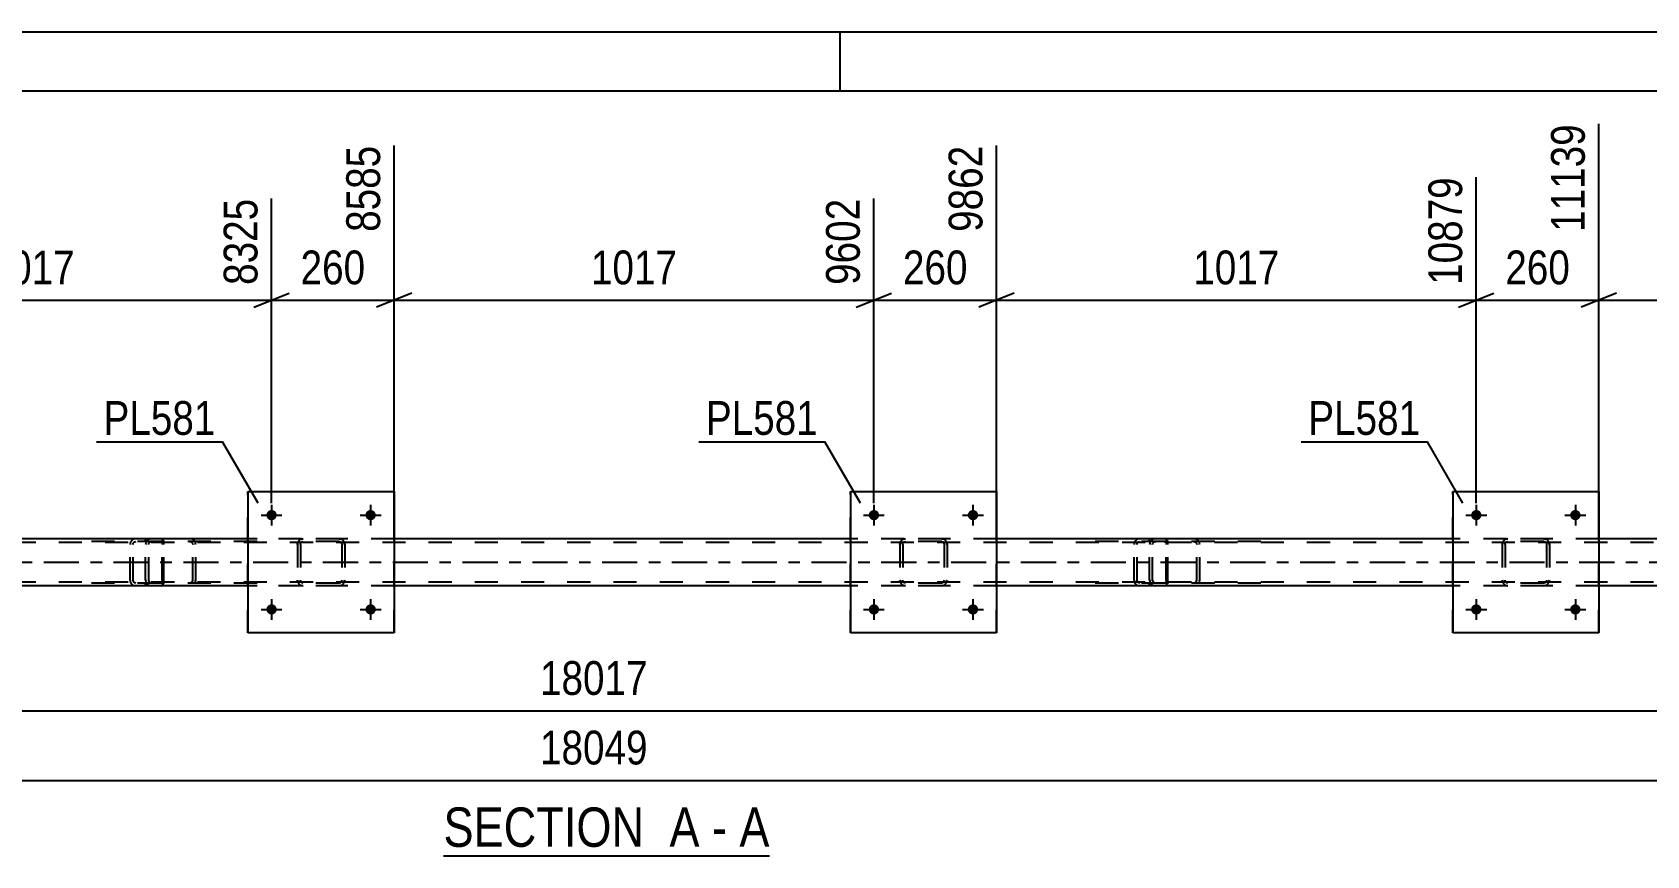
# Model space of a CAD drawing. Header units: millimetres. Extents: x 0 to 841, y 0 to 594.
# Drawn here: x 352.5 to 489.4, y 524.1 to 594 of the extents above; entities that cross this region are included whole.
import ezdxf

# ---------------------------------------------------------------- set-up
doc = ezdxf.new("R2010")
doc.units = ezdxf.units.MM
doc.linetypes.add('DXK_LINE_DOT2', pattern=[3.9198, 1.9599, -1.9599])
doc.linetypes.add('DXK_LINE_DOT3', pattern=[5.9187, 2.979, -0.9799, 0.9799, -0.9799])
doc.styles.add('Arial Narrow', font='ARIALN.TTF', dxfattribs={"height": 0.2})

# ---------------------------------------------------------------- blocks, each defined once
blk = doc.blocks.new('Unknown-232924980-1133')
at = {"color": 5, "linetype": 'Continuous'}
for p, q in [((841, 594), (0, 594)), ((421, 589), (421, 594)), ((836, 589), (5, 589))]:
    blk.add_line(p, q, dxfattribs=at)
blk = doc.blocks.new('Unknown-232924980-11 - 11367')
at = {"color": 6, "linetype": 'Continuous'}
blk.add_line((387.37, 524.15), (415.02, 524.15), dxfattribs=at)
at = {"color": 0, "linetype": 'Continuous'}
for points in [[(405.48, 524.9), (405.48, 528.4), (387.37, 528.4), (387.37, 524.9)], [(409.08, 524.9), (409.08, 528.4), (406.53, 528.4), (406.53, 524.9)], [(411.41, 524.9), (411.41, 528.4), (410.13, 528.4), (410.13, 524.9)], [(415.02, 524.9), (415.02, 528.4), (412.46, 528.4), (412.46, 524.9)]]:
    blk.add_wipeout(points, dxfattribs=at)
at = {"color": 7, "linetype": 'Continuous', "style": 'Arial Narrow'}
for s, p in [('SECTION ', (387.37, 524.9)), ('A', (406.53, 524.9)), ('A', (412.46, 524.9)), ('-', (410.13, 524.9))]:
    blk.add_text(s, height=3.34, dxfattribs=at).set_placement(p)
blk = doc.blocks.new('Part-232924980-11375 - 11367')
at = {"color": 7, "linetype": 'DXK_LINE_DOT2'}
for p, q in [((363.39, 551.04), (356.41, 551.04)), ((363.39, 550.8), (356.41, 550.8)), ((360.81, 550.64), (360.79, 550.56)), ((360.79, 547.52), (360.79, 550.56)), ((360.83, 550.74), (360.81, 550.64)), ((361.04, 550.56), (361.06, 550.65)), ((361.04, 547.52), (361.04, 550.56)), ((361.06, 550.65), (361.12, 550.73)), ((361.29, 551.04), (361.1, 551)), ((361.12, 550.73), (361.2, 550.78)), ((361.2, 550.78), (361.29, 550.8)), ((362.11, 550.8), (362.11, 551.04)), ((363.49, 551), (363.39, 551.04)), ((363.39, 550.8), (363.44, 550.78)), ((363.44, 550.78), (363.48, 550.73)), ((363.48, 550.73), (363.51, 550.65)), ((363.58, 550.9), (363.49, 551)), ((363.51, 550.65), (363.52, 550.56)), ((363.52, 547.52), (363.52, 550.56)), ((363.64, 550.74), (363.58, 550.9)), ((363.66, 550.56), (363.64, 550.74)), ((363.66, 547.52), (363.66, 550.56)), ((363.39, 547.28), (356.41, 547.28)), ((363.39, 547.04), (356.41, 547.04)), ((360.79, 547.52), (360.81, 547.43)), ((360.81, 547.43), (360.83, 547.33)), ((361.06, 547.45), (361.04, 547.52)), ((361.06, 547.43), (361.06, 547.45)), ((361.12, 547.35), (361.06, 547.43)), ((361.1, 547.07), (361.29, 547.04)), ((361.2, 547.3), (361.12, 547.35)), ((361.29, 547.28), (361.2, 547.3)), ((362.11, 547.04), (362.11, 547.28)), ((363.44, 547.3), (363.39, 547.28)), ((363.39, 547.04), (363.49, 547.07)), ((363.48, 547.35), (363.44, 547.3)), ((363.51, 547.43), (363.48, 547.35)), ((363.49, 547.07), (363.58, 547.18)), ((363.52, 547.52), (363.51, 547.43)), ((363.58, 547.18), (363.64, 547.33)), ((363.64, 547.33), (363.66, 547.52))]:
    blk.add_line(p, q, dxfattribs=at)
for centre, start, end in [((361.28, 550.54), 111.1941, 156.1506), ((361.28, 547.53), 203.8494, 248.8059)]:
    blk.add_arc(centre, 0.492, start, end, dxfattribs=at)
blk = doc.blocks.new('Bolt-232924980-32490 - 11367')
at = {"linetype": 'Continuous'}
for points in [[(475.39, 545.04, -1), (474.51, 545.04, -1)], [(483.79, 545.04, -1), (482.91, 545.04, -1)]]:
    blk.add_hatch(color=1, dxfattribs=at).paths.add_polyline_path(points)
at = {"color": 1, "linetype": 'Continuous'}
for p, q in [((474.07, 545.04), (475.83, 545.04)), ((474.95, 545.92), (474.95, 544.16)), ((482.47, 545.04), (484.23, 545.04)), ((483.35, 545.92), (483.35, 544.16))]:
    blk.add_line(p, q, dxfattribs=at)
blk = doc.blocks.new('Part-232924980-11376 - 11367')
at = {"color": 7, "linetype": 'DXK_LINE_DOT2'}
for p, q in [((447.26, 550.64), (447.24, 550.56)), ((447.24, 547.52), (447.24, 550.56)), ((447.28, 550.74), (447.26, 550.64)), ((447.5, 550.56), (447.52, 550.65)), ((447.5, 547.52), (447.5, 550.56)), ((447.52, 550.65), (447.57, 550.73)), ((447.75, 551.04), (447.56, 551)), ((447.57, 550.73), (447.66, 550.78)), ((447.66, 550.78), (447.75, 550.8)), ((456.69, 551.04), (447.75, 551.04)), ((456.69, 550.8), (447.75, 550.8)), ((451.19, 551), (450.99, 551.04)), ((450.99, 550.8), (451.09, 550.78)), ((451.09, 550.78), (451.17, 550.73)), ((451.17, 550.73), (451.23, 550.65)), ((451.23, 550.65), (451.25, 550.56)), ((451.25, 547.52), (451.25, 550.56)), ((451.48, 550.64), (451.46, 550.74)), ((451.5, 550.56), (451.48, 550.64)), ((451.5, 547.52), (451.5, 550.56)), ((447.24, 547.52), (447.26, 547.43)), ((447.26, 547.43), (447.28, 547.33)), ((447.51, 547.45), (447.5, 547.52)), ((447.52, 547.43), (447.51, 547.45)), ((447.57, 547.35), (447.52, 547.43)), ((447.56, 547.07), (447.75, 547.04)), ((447.66, 547.3), (447.57, 547.35)), ((447.75, 547.28), (447.66, 547.3)), ((456.69, 547.28), (447.75, 547.28)), ((456.69, 547.04), (447.75, 547.04)), ((451.09, 547.3), (450.99, 547.28)), ((450.99, 547.04), (451.19, 547.07)), ((451.17, 547.35), (451.09, 547.3)), ((451.23, 547.43), (451.17, 547.35)), ((451.23, 547.45), (451.25, 547.52)), ((451.23, 547.43), (451.23, 547.45)), ((451.46, 547.33), (451.48, 547.43)), ((451.48, 547.43), (451.5, 547.52))]:
    blk.add_line(p, q, dxfattribs=at)
for centre, start, end in [((447.74, 550.54), 110.7583, 155.68), ((451.01, 550.54), 24.32, 69.2417), ((447.74, 547.54), 204.32, 249.2417)]:
    blk.add_arc(centre, 0.496, start, end, dxfattribs=at)
blk = doc.blocks.new('Bolt-232924980-32491 - 11367')
at = {"linetype": 'Continuous'}
for points in [[(475.39, 553.04, -1), (474.51, 553.04, -1)], [(483.79, 553.04, -1), (482.91, 553.04, -1)]]:
    blk.add_hatch(color=1, dxfattribs=at).paths.add_polyline_path(points)
at = {"color": 1, "linetype": 'Continuous'}
for p, q in [((474.95, 553.92), (474.95, 552.16)), ((483.35, 553.92), (483.35, 552.16)), ((474.07, 553.04), (475.83, 553.04)), ((482.47, 553.04), (484.23, 553.04))]:
    blk.add_line(p, q, dxfattribs=at)
blk = doc.blocks.new('Part-232924980-11374 - 11367')
at = {"color": 7, "linetype": 'DXK_LINE_DOT2'}
for p, q in [((362.13, 550.64), (362.11, 550.56)), ((362.11, 547.52), (362.11, 550.56)), ((362.15, 550.74), (362.13, 550.64)), ((362.37, 550.56), (362.38, 550.65)), ((362.37, 547.52), (362.37, 550.56)), ((362.38, 550.65), (362.44, 550.73)), ((362.62, 551.04), (362.43, 551)), ((362.44, 550.73), (362.52, 550.78)), ((362.52, 550.78), (362.62, 550.8)), ((371.56, 551.04), (362.62, 551.04)), ((371.56, 550.8), (362.62, 550.8)), ((366.05, 551), (365.86, 551.04)), ((365.86, 550.8), (365.95, 550.78)), ((365.95, 550.78), (366.04, 550.73)), ((366.04, 550.73), (366.09, 550.65)), ((366.09, 550.65), (366.11, 550.56)), ((366.11, 547.52), (366.11, 550.56)), ((366.35, 550.64), (366.33, 550.74)), ((366.37, 550.56), (366.35, 550.64)), ((366.37, 547.52), (366.37, 550.56)), ((362.11, 547.52), (362.13, 547.43)), ((362.13, 547.43), (362.15, 547.33)), ((362.38, 547.45), (362.37, 547.52)), ((362.38, 547.43), (362.38, 547.45)), ((362.44, 547.35), (362.38, 547.43)), ((362.43, 547.07), (362.62, 547.04)), ((362.52, 547.3), (362.44, 547.35)), ((362.62, 547.28), (362.52, 547.3)), ((371.56, 547.28), (362.62, 547.28)), ((371.56, 547.04), (362.62, 547.04)), ((365.95, 547.3), (365.86, 547.28)), ((365.86, 547.04), (366.05, 547.07)), ((366.04, 547.35), (365.95, 547.3)), ((366.09, 547.43), (366.04, 547.35)), ((366.09, 547.43), (366.1, 547.45)), ((366.1, 547.45), (366.11, 547.52)), ((366.33, 547.33), (366.35, 547.43)), ((366.35, 547.43), (366.37, 547.52))]:
    blk.add_line(p, q, dxfattribs=at)
for centre, start, end in [((362.6, 550.54), 110.7583, 155.68), ((365.88, 550.54), 24.32, 69.2417), ((362.6, 547.54), 204.32, 249.2417)]:
    blk.add_arc(centre, 0.496, start, end, dxfattribs=at)
blk = doc.blocks.new('Part-232924980-11377 - 11367')
at = {"color": 7, "linetype": 'DXK_LINE_DOT2'}
for p, q in [((448.52, 551.04), (441.54, 551.04)), ((448.52, 550.8), (441.54, 550.8)), ((445.94, 550.64), (445.93, 550.56)), ((445.93, 547.52), (445.93, 550.56)), ((445.96, 550.74), (445.94, 550.64)), ((446.18, 550.56), (446.2, 550.65)), ((446.18, 547.52), (446.18, 550.56)), ((446.2, 550.65), (446.25, 550.73)), ((446.43, 551.04), (446.24, 551)), ((446.25, 550.73), (446.33, 550.78)), ((446.33, 550.78), (446.43, 550.8)), ((447.24, 550.8), (447.24, 551.04)), ((448.62, 551), (448.52, 551.04)), ((448.52, 550.8), (448.57, 550.78)), ((448.57, 550.78), (448.62, 550.73)), ((448.71, 550.9), (448.62, 551)), ((448.62, 550.73), (448.65, 550.65)), ((448.65, 550.65), (448.66, 550.56)), ((448.66, 547.52), (448.66, 550.56)), ((448.77, 550.74), (448.71, 550.9)), ((448.79, 550.56), (448.77, 550.74)), ((448.79, 547.52), (448.79, 550.56)), ((448.52, 547.28), (441.54, 547.28)), ((448.52, 547.04), (441.54, 547.04)), ((445.93, 547.52), (445.94, 547.43)), ((445.94, 547.43), (445.96, 547.33)), ((446.19, 547.45), (446.18, 547.52)), ((446.2, 547.43), (446.19, 547.45)), ((446.25, 547.35), (446.2, 547.43)), ((446.24, 547.07), (446.43, 547.04)), ((446.33, 547.3), (446.25, 547.35)), ((446.43, 547.28), (446.33, 547.3)), ((447.24, 547.04), (447.24, 547.28)), ((448.57, 547.3), (448.52, 547.28)), ((448.52, 547.04), (448.62, 547.07)), ((448.62, 547.35), (448.57, 547.3)), ((448.65, 547.43), (448.62, 547.35)), ((448.62, 547.07), (448.71, 547.18)), ((448.66, 547.52), (448.65, 547.43)), ((448.71, 547.18), (448.77, 547.33)), ((448.77, 547.33), (448.79, 547.52))]:
    blk.add_line(p, q, dxfattribs=at)
for centre, start, end in [((446.41, 550.54), 111.1941, 156.1506), ((446.41, 547.53), 203.8494, 248.8059)]:
    blk.add_arc(centre, 0.492, start, end, dxfattribs=at)
blk = doc.blocks.new('Part-232924980-11456 - 11367')
at = {"color": 7, "linetype": 'DXK_LINE_DOT2'}
for p, q in [((760.45, 550.72), (39.78, 550.72)), ((383.19, 551.04), (370.79, 551.04)), ((434.27, 551.04), (421.87, 551.04)), ((485.35, 551.04), (472.95, 551.04)), ((760.45, 547.36), (39.78, 547.36)), ((383.19, 547.04), (370.79, 547.04)), ((434.27, 547.04), (421.87, 547.04)), ((485.35, 547.04), (472.95, 547.04))]:
    blk.add_line(p, q, dxfattribs=at)
at = {"color": 2, "linetype": 'Continuous'}
for p, q in [((370.79, 551.04), (332.11, 551.04)), ((421.87, 551.04), (383.19, 551.04)), ((472.95, 551.04), (434.27, 551.04)), ((524.03, 551.04), (485.35, 551.04)), ((370.79, 547.04), (332.11, 547.04)), ((421.87, 547.04), (383.19, 547.04)), ((472.95, 547.04), (434.27, 547.04)), ((524.03, 547.04), (485.35, 547.04))]:
    blk.add_line(p, q, dxfattribs=at)
at = {"color": 7, "linetype": 'DXK_LINE_DOT3'}
blk.add_line((39.78, 549.04), (760.45, 549.04), dxfattribs=at)
blk = doc.blocks.new('Part-232924980-32457 - 11367')
at = {"color": 7, "linetype": 'DXK_LINE_DOT2'}
for p, q in [((374.99, 550.56), (375.03, 550.74)), ((375.03, 550.74), (374.99, 550.56)), ((374.99, 550.56), (374.99, 547.52)), ((375.23, 550.56), (375.25, 550.65)), ((375.23, 550.56), (375.23, 547.52)), ((375.25, 550.65), (375.3, 550.73)), ((375.29, 551), (375.47, 551.04)), ((375.47, 551.04), (375.29, 551)), ((375.3, 550.73), (375.38, 550.78)), ((375.38, 550.78), (375.47, 550.8)), ((378.51, 551.04), (375.47, 551.04)), ((378.51, 550.8), (375.47, 550.8)), ((378.51, 551.04), (378.69, 551)), ((378.69, 551), (378.51, 551.04)), ((378.51, 550.8), (378.6, 550.78)), ((378.6, 550.78), (378.68, 550.73)), ((378.68, 550.73), (378.73, 550.65)), ((378.73, 550.65), (378.75, 550.56)), ((378.75, 550.56), (378.75, 547.52)), ((378.95, 550.74), (378.99, 550.56)), ((378.99, 550.56), (378.95, 550.74)), ((378.99, 550.56), (378.99, 547.52)), ((375.03, 547.33), (374.99, 547.52)), ((374.99, 547.52), (375.03, 547.33)), ((375.25, 547.43), (375.23, 547.52)), ((375.3, 547.35), (375.25, 547.43)), ((375.47, 547.04), (375.29, 547.07)), ((375.29, 547.07), (375.47, 547.04)), ((375.38, 547.3), (375.3, 547.35)), ((375.47, 547.28), (375.38, 547.3)), ((378.51, 547.28), (375.47, 547.28)), ((378.51, 547.04), (375.47, 547.04)), ((378.6, 547.3), (378.51, 547.28)), ((378.69, 547.07), (378.51, 547.04)), ((378.51, 547.04), (378.69, 547.07)), ((378.68, 547.35), (378.6, 547.3)), ((378.73, 547.43), (378.68, 547.35)), ((378.75, 547.52), (378.73, 547.43)), ((378.99, 547.52), (378.95, 547.33)), ((378.95, 547.33), (378.99, 547.52))]:
    blk.add_line(p, q, dxfattribs=at)
at = {"color": 7, "linetype": 'DXK_LINE_DOT3'}
blk.add_line((376.99, 549.04), (376.99, 549.04), dxfattribs=at)
at = {"color": 7, "linetype": 'DXK_LINE_DOT2'}
for centre, start, end in [((375.47, 550.56), 112.5, 157.5), ((375.47, 550.56), 112.5, 157.5), ((378.51, 550.56), 22.5, 67.5), ((378.51, 550.56), 22.5, 67.5), ((375.47, 547.52), 202.5, 247.5), ((375.47, 547.52), 202.5, 247.5), ((378.51, 547.52), 292.5, 337.5), ((378.51, 547.52), 292.5, 337.5)]:
    blk.add_arc(centre, 0.48, start, end, dxfattribs=at)
blk = doc.blocks.new('Part-232924980-32458 - 11367')
at = {"color": 2, "linetype": 'Continuous'}
for p, q in [((370.79, 555.04), (370.79, 543.04)), ((370.79, 555.04), (383.19, 555.04)), ((383.19, 555.04), (383.19, 543.04)), ((383.19, 543.04), (370.79, 543.04))]:
    blk.add_line(p, q, dxfattribs=at)
at = {"color": 7, "linetype": 'DXK_LINE_DOT2'}
for p, q in [((370.79, 543.04), (370.79, 555.04)), ((383.19, 543.04), (383.19, 555.04))]:
    blk.add_line(p, q, dxfattribs=at)
blk = doc.blocks.new('Part-232924980-32459 - 11367')
at = {"color": 7, "linetype": 'DXK_LINE_DOT2'}
for p, q in [((426.07, 550.56), (426.11, 550.74)), ((426.11, 550.74), (426.07, 550.56)), ((426.07, 550.56), (426.07, 547.52)), ((426.31, 550.56), (426.33, 550.65)), ((426.31, 550.56), (426.31, 547.52)), ((426.33, 550.65), (426.38, 550.73)), ((426.37, 551), (426.55, 551.04)), ((426.55, 551.04), (426.37, 551)), ((426.38, 550.73), (426.46, 550.78)), ((426.46, 550.78), (426.55, 550.8)), ((429.59, 551.04), (426.55, 551.04)), ((429.59, 550.8), (426.55, 550.8)), ((429.59, 551.04), (429.77, 551)), ((429.77, 551), (429.59, 551.04)), ((429.59, 550.8), (429.68, 550.78)), ((429.68, 550.78), (429.76, 550.73)), ((429.76, 550.73), (429.81, 550.65)), ((429.81, 550.65), (429.83, 550.56)), ((429.83, 550.56), (429.83, 547.52)), ((430.03, 550.74), (430.07, 550.56)), ((430.07, 550.56), (430.03, 550.74)), ((430.07, 550.56), (430.07, 547.52)), ((426.11, 547.33), (426.07, 547.52)), ((426.07, 547.52), (426.11, 547.33)), ((426.33, 547.43), (426.31, 547.52)), ((426.38, 547.35), (426.33, 547.43)), ((426.55, 547.04), (426.37, 547.07)), ((426.37, 547.07), (426.55, 547.04)), ((426.46, 547.3), (426.38, 547.35)), ((426.55, 547.28), (426.46, 547.3)), ((429.59, 547.28), (426.55, 547.28)), ((429.59, 547.04), (426.55, 547.04)), ((429.68, 547.3), (429.59, 547.28)), ((429.77, 547.07), (429.59, 547.04)), ((429.59, 547.04), (429.77, 547.07)), ((429.76, 547.35), (429.68, 547.3)), ((429.81, 547.43), (429.76, 547.35)), ((429.83, 547.52), (429.81, 547.43)), ((430.07, 547.52), (430.03, 547.33)), ((430.03, 547.33), (430.07, 547.52))]:
    blk.add_line(p, q, dxfattribs=at)
at = {"color": 7, "linetype": 'DXK_LINE_DOT3'}
blk.add_line((428.07, 549.04), (428.07, 549.04), dxfattribs=at)
at = {"color": 7, "linetype": 'DXK_LINE_DOT2'}
for centre, start, end in [((426.55, 550.56), 112.5, 157.5), ((426.55, 550.56), 112.5, 157.5), ((429.59, 550.56), 22.5, 67.5), ((429.59, 550.56), 22.5, 67.5), ((426.55, 547.52), 202.5, 247.5), ((426.55, 547.52), 202.5, 247.5), ((429.59, 547.52), 292.5, 337.5), ((429.59, 547.52), 292.5, 337.5)]:
    blk.add_arc(centre, 0.48, start, end, dxfattribs=at)
blk = doc.blocks.new('Part-232924980-32460 - 11367')
at = {"color": 2, "linetype": 'Continuous'}
for p, q in [((421.87, 555.04), (421.87, 543.04)), ((421.87, 555.04), (434.27, 555.04)), ((434.27, 555.04), (434.27, 543.04)), ((434.27, 543.04), (421.87, 543.04))]:
    blk.add_line(p, q, dxfattribs=at)
at = {"color": 7, "linetype": 'DXK_LINE_DOT2'}
for p, q in [((421.87, 543.04), (421.87, 555.04)), ((434.27, 543.04), (434.27, 555.04))]:
    blk.add_line(p, q, dxfattribs=at)
blk = doc.blocks.new('Part-232924980-32461 - 11367')
at = {"color": 7, "linetype": 'DXK_LINE_DOT2'}
for p, q in [((477.15, 550.56), (477.19, 550.74)), ((477.19, 550.74), (477.15, 550.56)), ((477.15, 550.56), (477.15, 547.52)), ((477.39, 550.56), (477.41, 550.65)), ((477.39, 550.56), (477.39, 547.52)), ((477.41, 550.65), (477.46, 550.73)), ((477.45, 551), (477.63, 551.04)), ((477.63, 551.04), (477.45, 551)), ((477.46, 550.73), (477.54, 550.78)), ((477.54, 550.78), (477.63, 550.8)), ((480.67, 551.04), (477.63, 551.04)), ((480.67, 550.8), (477.63, 550.8)), ((480.67, 551.04), (480.85, 551)), ((480.85, 551), (480.67, 551.04)), ((480.67, 550.8), (480.76, 550.78)), ((480.76, 550.78), (480.84, 550.73)), ((480.84, 550.73), (480.89, 550.65)), ((480.89, 550.65), (480.91, 550.56)), ((480.91, 550.56), (480.91, 547.52)), ((481.11, 550.74), (481.15, 550.56)), ((481.15, 550.56), (481.11, 550.74)), ((481.15, 550.56), (481.15, 547.52)), ((477.19, 547.33), (477.15, 547.52)), ((477.15, 547.52), (477.19, 547.33)), ((477.41, 547.43), (477.39, 547.52)), ((477.46, 547.35), (477.41, 547.43)), ((477.63, 547.04), (477.45, 547.07)), ((477.45, 547.07), (477.63, 547.04)), ((477.54, 547.3), (477.46, 547.35)), ((477.63, 547.28), (477.54, 547.3)), ((480.67, 547.28), (477.63, 547.28)), ((480.67, 547.04), (477.63, 547.04)), ((480.76, 547.3), (480.67, 547.28)), ((480.85, 547.07), (480.67, 547.04)), ((480.67, 547.04), (480.85, 547.07)), ((480.84, 547.35), (480.76, 547.3)), ((480.89, 547.43), (480.84, 547.35)), ((480.91, 547.52), (480.89, 547.43)), ((481.15, 547.52), (481.11, 547.33)), ((481.11, 547.33), (481.15, 547.52))]:
    blk.add_line(p, q, dxfattribs=at)
at = {"color": 7, "linetype": 'DXK_LINE_DOT3'}
blk.add_line((479.15, 549.04), (479.15, 549.04), dxfattribs=at)
at = {"color": 7, "linetype": 'DXK_LINE_DOT2'}
for centre, start, end in [((477.63, 550.56), 112.5, 157.5), ((477.63, 550.56), 112.5, 157.5), ((480.67, 550.56), 22.5, 67.5), ((480.67, 550.56), 22.5, 67.5), ((477.63, 547.52), 202.5, 247.5), ((477.63, 547.52), 202.5, 247.5), ((480.67, 547.52), 292.5, 337.5), ((480.67, 547.52), 292.5, 337.5)]:
    blk.add_arc(centre, 0.48, start, end, dxfattribs=at)
blk = doc.blocks.new('Part-232924980-32462 - 11367')
at = {"color": 2, "linetype": 'Continuous'}
for p, q in [((472.95, 555.04), (472.95, 543.04)), ((472.95, 555.04), (485.35, 555.04)), ((485.35, 555.04), (485.35, 543.04)), ((485.35, 543.04), (472.95, 543.04))]:
    blk.add_line(p, q, dxfattribs=at)
at = {"color": 7, "linetype": 'DXK_LINE_DOT2'}
for p, q in [((472.95, 543.04), (472.95, 555.04)), ((485.35, 543.04), (485.35, 555.04))]:
    blk.add_line(p, q, dxfattribs=at)
blk = doc.blocks.new('Bolt-232924980-32486 - 11367')
at = {"linetype": 'Continuous'}
for points in [[(373.23, 545.04, -1), (372.35, 545.04, -1)], [(381.63, 545.04, -1), (380.75, 545.04, -1)]]:
    blk.add_hatch(color=1, dxfattribs=at).paths.add_polyline_path(points)
at = {"color": 1, "linetype": 'Continuous'}
for p, q in [((371.91, 545.04), (373.67, 545.04)), ((372.79, 545.92), (372.79, 544.16)), ((380.31, 545.04), (382.07, 545.04)), ((381.19, 545.92), (381.19, 544.16))]:
    blk.add_line(p, q, dxfattribs=at)
blk = doc.blocks.new('Bolt-232924980-32487 - 11367')
at = {"linetype": 'Continuous'}
for points in [[(373.23, 553.04, -1), (372.35, 553.04, -1)], [(381.63, 553.04, -1), (380.75, 553.04, -1)]]:
    blk.add_hatch(color=1, dxfattribs=at).paths.add_polyline_path(points)
at = {"color": 1, "linetype": 'Continuous'}
for p, q in [((372.79, 553.92), (372.79, 552.16)), ((381.19, 553.92), (381.19, 552.16)), ((371.91, 553.04), (373.67, 553.04)), ((380.31, 553.04), (382.07, 553.04))]:
    blk.add_line(p, q, dxfattribs=at)
blk = doc.blocks.new('Bolt-232924980-32488 - 11367')
at = {"linetype": 'Continuous'}
for points in [[(424.31, 545.04, -1), (423.43, 545.04, -1)], [(432.71, 545.04, -1), (431.83, 545.04, -1)]]:
    blk.add_hatch(color=1, dxfattribs=at).paths.add_polyline_path(points)
at = {"color": 1, "linetype": 'Continuous'}
for p, q in [((422.99, 545.04), (424.75, 545.04)), ((423.87, 545.92), (423.87, 544.16)), ((431.39, 545.04), (433.15, 545.04)), ((432.27, 545.92), (432.27, 544.16))]:
    blk.add_line(p, q, dxfattribs=at)
blk = doc.blocks.new('Bolt-232924980-32489 - 11367')
at = {"linetype": 'Continuous'}
for points in [[(424.31, 553.04, -1), (423.43, 553.04, -1)], [(432.71, 553.04, -1), (431.83, 553.04, -1)]]:
    blk.add_hatch(color=1, dxfattribs=at).paths.add_polyline_path(points)
at = {"color": 1, "linetype": 'Continuous'}
for p, q in [((423.87, 553.92), (423.87, 552.16)), ((432.27, 553.92), (432.27, 552.16)), ((422.99, 553.04), (424.75, 553.04)), ((431.39, 553.04), (433.15, 553.04))]:
    blk.add_line(p, q, dxfattribs=at)
blk = doc.blocks.new('StraightDimension-232924980-35667 - 11367')
at = {"color": 7, "linetype": 'Continuous'}
for p, q in [((383.19, 552.04), (383.19, 584.39)), ((423.87, 554.04), (423.87, 579.89)), ((384.69, 571.87), (381.69, 570.67)), ((383.19, 571.27), (423.87, 571.27)), ((422.37, 570.67), (425.37, 571.87))]:
    blk.add_line(p, q, dxfattribs=at)
at = {"color": 0}
blk.add_wipeout([(407.79, 572.02), (407.79, 576.22), (399.27, 576.22), (399.27, 572.02)], dxfattribs=at)
at = {"color": 3, "style": 'Arial Narrow'}
blk.add_text('1017', height=2.863, dxfattribs=at).set_placement((399.87, 572.62))
at = {"color": 0, "linetype": 'Continuous'}
blk.add_wipeout([(423.27, 580.49), (419.07, 580.49), (419.07, 571.97), (423.27, 571.97)], dxfattribs=at)
at = {"color": 3, "linetype": 'Continuous', "style": 'Arial Narrow'}
blk.add_text('9602', height=2.863, rotation=90.0002, dxfattribs=at).set_placement((422.67, 572.57))
blk = doc.blocks.new('StraightDimension-232924980-16162 - 11367')
at = {"color": 7, "linetype": 'Continuous'}
blk.add_line((39.78, 536.44), (760.45, 536.44), dxfattribs=at)
at = {"color": 0}
blk.add_wipeout([(405.29, 537.19), (405.29, 541.39), (394.95, 541.39), (394.95, 537.19)], dxfattribs=at)
at = {"color": 3, "style": 'Arial Narrow'}
blk.add_text('18017', height=2.863, dxfattribs=at).set_placement((395.55, 537.79))
blk = doc.blocks.new('StraightDimension-232924980-35553 - 11367')
at = {"color": 7, "linetype": 'Continuous'}
blk.add_line((39.14, 530.54), (761.09, 530.54), dxfattribs=at)
at = {"color": 0}
blk.add_wipeout([(405.29, 531.29), (405.29, 535.49), (394.95, 535.49), (394.95, 531.29)], dxfattribs=at)
at = {"color": 3, "style": 'Arial Narrow'}
blk.add_text('18049', height=2.863, dxfattribs=at).set_placement((395.55, 531.89))
blk = doc.blocks.new('StraightDimension-232924980-35663 - 11367')
at = {"color": 7, "linetype": 'Continuous'}
for p, q in [((485.35, 552.04), (485.35, 586.22)), ((526.03, 554.04), (526.03, 581.72)), ((486.85, 571.87), (483.85, 570.67)), ((485.35, 571.27), (526.03, 571.27)), ((524.53, 570.67), (527.53, 571.87))]:
    blk.add_line(p, q, dxfattribs=at)
at = {"color": 0}
blk.add_wipeout([(509.95, 572.02), (509.95, 576.22), (501.43, 576.22), (501.43, 572.02)], dxfattribs=at)
at = {"color": 3, "style": 'Arial Narrow'}
blk.add_text('1017', height=2.863, dxfattribs=at).set_placement((502.03, 572.62))
at = {"color": 0, "linetype": 'Continuous'}
blk.add_wipeout([(525.43, 582.32), (521.23, 582.32), (521.23, 571.97), (525.43, 571.97)], dxfattribs=at)
at = {"color": 3, "linetype": 'Continuous', "style": 'Arial Narrow'}
blk.add_text('12156', height=2.863, rotation=90.0002, dxfattribs=at).set_placement((524.83, 572.57))
blk = doc.blocks.new('StraightDimension-232924980-35664 - 11367')
at = {"color": 7, "linetype": 'Continuous'}
for p, q in [((485.35, 552.04), (485.35, 586.22)), ((474.95, 554.04), (474.95, 581.72)), ((473.45, 570.67), (476.45, 571.87)), ((474.95, 571.27), (485.35, 571.27)), ((486.85, 571.87), (483.85, 570.67))]:
    blk.add_line(p, q, dxfattribs=at)
at = {"color": 0}
blk.add_wipeout([(483.49, 572.02), (483.49, 576.22), (476.81, 576.22), (476.81, 572.02)], dxfattribs=at)
at = {"color": 3, "style": 'Arial Narrow'}
blk.add_text('260', height=2.863, dxfattribs=at).set_placement((477.41, 572.62))
at = {"color": 0, "linetype": 'Continuous'}
blk.add_wipeout([(484.75, 586.82), (480.55, 586.82), (480.55, 576.47), (484.75, 576.47)], dxfattribs=at)
at = {"color": 3, "linetype": 'Continuous', "style": 'Arial Narrow'}
blk.add_text('11139', height=2.863, rotation=90.0002, dxfattribs=at).set_placement((484.15, 577.07))
blk = doc.blocks.new('StraightDimension-232924980-35665 - 11367')
at = {"color": 7, "linetype": 'Continuous'}
for p, q in [((434.27, 552.04), (434.27, 584.39)), ((474.95, 554.04), (474.95, 581.72)), ((435.77, 571.87), (432.77, 570.67)), ((434.27, 571.27), (474.95, 571.27)), ((473.45, 570.67), (476.45, 571.87))]:
    blk.add_line(p, q, dxfattribs=at)
at = {"color": 0}
blk.add_wipeout([(458.87, 572.02), (458.87, 576.22), (450.35, 576.22), (450.35, 572.02)], dxfattribs=at)
at = {"color": 3, "style": 'Arial Narrow'}
blk.add_text('1017', height=2.863, dxfattribs=at).set_placement((450.95, 572.62))
at = {"color": 0, "linetype": 'Continuous'}
blk.add_wipeout([(474.35, 582.32), (470.15, 582.32), (470.15, 571.97), (474.35, 571.97)], dxfattribs=at)
at = {"color": 3, "linetype": 'Continuous', "style": 'Arial Narrow'}
blk.add_text('10879', height=2.863, rotation=90.0002, dxfattribs=at).set_placement((473.75, 572.57))
blk = doc.blocks.new('StraightDimension-232924980-35666 - 11367')
at = {"color": 7, "linetype": 'Continuous'}
for p, q in [((434.27, 552.04), (434.27, 584.39)), ((423.87, 554.04), (423.87, 579.89)), ((422.37, 570.67), (425.37, 571.87)), ((423.87, 571.27), (434.27, 571.27)), ((435.77, 571.87), (432.77, 570.67))]:
    blk.add_line(p, q, dxfattribs=at)
at = {"color": 0}
blk.add_wipeout([(432.41, 572.02), (432.41, 576.22), (425.73, 576.22), (425.73, 572.02)], dxfattribs=at)
at = {"color": 3, "style": 'Arial Narrow'}
blk.add_text('260', height=2.863, dxfattribs=at).set_placement((426.33, 572.62))
at = {"color": 0, "linetype": 'Continuous'}
blk.add_wipeout([(433.67, 584.99), (429.47, 584.99), (429.47, 576.47), (433.67, 576.47)], dxfattribs=at)
at = {"color": 3, "linetype": 'Continuous', "style": 'Arial Narrow'}
blk.add_text('9862', height=2.863, rotation=90.0002, dxfattribs=at).set_placement((433.07, 577.07))
blk = doc.blocks.new('StraightDimension-232924980-35668 - 11367')
at = {"color": 7, "linetype": 'Continuous'}
for p, q in [((383.19, 552.04), (383.19, 584.39)), ((372.79, 554.04), (372.79, 579.89)), ((371.29, 570.67), (374.29, 571.87)), ((372.79, 571.27), (383.19, 571.27)), ((384.69, 571.87), (381.69, 570.67))]:
    blk.add_line(p, q, dxfattribs=at)
at = {"color": 0}
blk.add_wipeout([(381.33, 572.02), (381.33, 576.22), (374.65, 576.22), (374.65, 572.02)], dxfattribs=at)
at = {"color": 3, "style": 'Arial Narrow'}
blk.add_text('260', height=2.863, dxfattribs=at).set_placement((375.25, 572.62))
at = {"color": 0, "linetype": 'Continuous'}
blk.add_wipeout([(382.59, 584.99), (378.39, 584.99), (378.39, 576.47), (382.59, 576.47)], dxfattribs=at)
at = {"color": 3, "linetype": 'Continuous', "style": 'Arial Narrow'}
blk.add_text('8585', height=2.863, rotation=90.0002, dxfattribs=at).set_placement((381.99, 577.07))
blk = doc.blocks.new('StraightDimension-232924980-35669 - 11367')
at = {"color": 7, "linetype": 'Continuous'}
for p, q in [((332.11, 552.04), (332.11, 584.39)), ((372.79, 554.04), (372.79, 579.89)), ((333.61, 571.87), (330.61, 570.67)), ((332.11, 571.27), (372.79, 571.27)), ((371.29, 570.67), (374.29, 571.87))]:
    blk.add_line(p, q, dxfattribs=at)
at = {"color": 0}
blk.add_wipeout([(356.71, 572.02), (356.71, 576.22), (348.19, 576.22), (348.19, 572.02)], dxfattribs=at)
at = {"color": 3, "style": 'Arial Narrow'}
blk.add_text('1017', height=2.863, dxfattribs=at).set_placement((348.79, 572.62))
at = {"color": 0, "linetype": 'Continuous'}
blk.add_wipeout([(372.19, 580.49), (367.99, 580.49), (367.99, 571.97), (372.19, 571.97)], dxfattribs=at)
at = {"color": 3, "linetype": 'Continuous', "style": 'Arial Narrow'}
blk.add_text('8325', height=2.863, rotation=90.0002, dxfattribs=at).set_placement((371.59, 572.57))
blk = doc.blocks.new('Mark-232924980-35582 - 11367')
at = {"color": 0}
blk.add_wipeout([(368.04, 559.85), (368.04, 562.85), (358.54, 562.85), (358.54, 559.85)], dxfattribs=at)
blk.add_wipeout([(368.04, 559.85), (368.04, 562.85), (358.54, 562.85), (358.54, 559.85)], dxfattribs=at)
at = {"color": 30, "linetype": 'Continuous'}
for p in [(357.94, 559.25), (371.64, 554.05)]:
    blk.add_line(p, (368.64, 559.25), dxfattribs=at)
at = {"color": 3, "style": 'Arial Narrow'}
blk.add_text('PL581', height=2.863, dxfattribs=at).set_placement((358.54, 559.85))
blk = doc.blocks.new('Mark-232924980-35585 - 11367')
at = {"color": 0}
blk.add_wipeout([(419.12, 559.85), (419.12, 562.85), (409.62, 562.85), (409.62, 559.85)], dxfattribs=at)
blk.add_wipeout([(419.12, 559.85), (419.12, 562.85), (409.62, 562.85), (409.62, 559.85)], dxfattribs=at)
at = {"color": 30, "linetype": 'Continuous'}
for p in [(409.02, 559.25), (422.72, 554.05)]:
    blk.add_line(p, (419.72, 559.25), dxfattribs=at)
at = {"color": 3, "style": 'Arial Narrow'}
blk.add_text('PL581', height=2.863, dxfattribs=at).set_placement((409.62, 559.85))
blk = doc.blocks.new('Mark-232924980-35588 - 11367')
at = {"color": 0}
blk.add_wipeout([(470.2, 559.85), (470.2, 562.85), (460.7, 562.85), (460.7, 559.85)], dxfattribs=at)
blk.add_wipeout([(470.2, 559.85), (470.2, 562.85), (460.7, 562.85), (460.7, 559.85)], dxfattribs=at)
at = {"color": 30, "linetype": 'Continuous'}
for p in [(460.1, 559.25), (473.8, 554.05)]:
    blk.add_line(p, (470.8, 559.25), dxfattribs=at)
at = {"color": 3, "style": 'Arial Narrow'}
blk.add_text('PL581', height=2.863, dxfattribs=at).set_placement((460.7, 559.85))

msp = doc.modelspace()

# ---------------------------------------------------------------- block references
for name in ['Unknown-232924980-1133', 'Part-232924980-32458 - 11367', 'Part-232924980-32460 - 11367', 'Part-232924980-32462 - 11367', 'Bolt-232924980-32487 - 11367', 'Bolt-232924980-32489 - 11367', 'Bolt-232924980-32491 - 11367', 'Part-232924980-11456 - 11367', 'Part-232924980-11375 - 11367', 'Part-232924980-11374 - 11367', 'Part-232924980-32457 - 11367', 'Part-232924980-32459 - 11367', 'Part-232924980-11377 - 11367', 'Part-232924980-11376 - 11367', 'Part-232924980-32461 - 11367', 'Bolt-232924980-32486 - 11367', 'Bolt-232924980-32488 - 11367', 'Bolt-232924980-32490 - 11367']:
    msp.add_blockref(name, (0, 0))

# ---------------------------------------------------------------- next in the draw order: block references
for name in ['StraightDimension-232924980-35663 - 11367', 'StraightDimension-232924980-35667 - 11367', 'StraightDimension-232924980-16162 - 11367', 'Unknown-232924980-11 - 11367']:
    msp.add_blockref(name, (0, 0))

# ---------------------------------------------------------------- next in the draw order: block references
for name in ['StraightDimension-232924980-35664 - 11367', 'StraightDimension-232924980-35668 - 11367', 'StraightDimension-232924980-35553 - 11367']:
    msp.add_blockref(name, (0, 0))

# ---------------------------------------------------------------- next in the draw order: block references
for name in ['StraightDimension-232924980-35669 - 11367', 'StraightDimension-232924980-35665 - 11367']:
    msp.add_blockref(name, (0, 0))

# ---------------------------------------------------------------- next in the draw order: block references
for name in ['StraightDimension-232924980-35666 - 11367', 'Mark-232924980-35582 - 11367', 'Mark-232924980-35588 - 11367']:
    msp.add_blockref(name, (0, 0))

# ---------------------------------------------------------------- next in the draw order: block references
msp.add_blockref('Mark-232924980-35585 - 11367', (0, 0))

doc.saveas('drawing.dxf')
